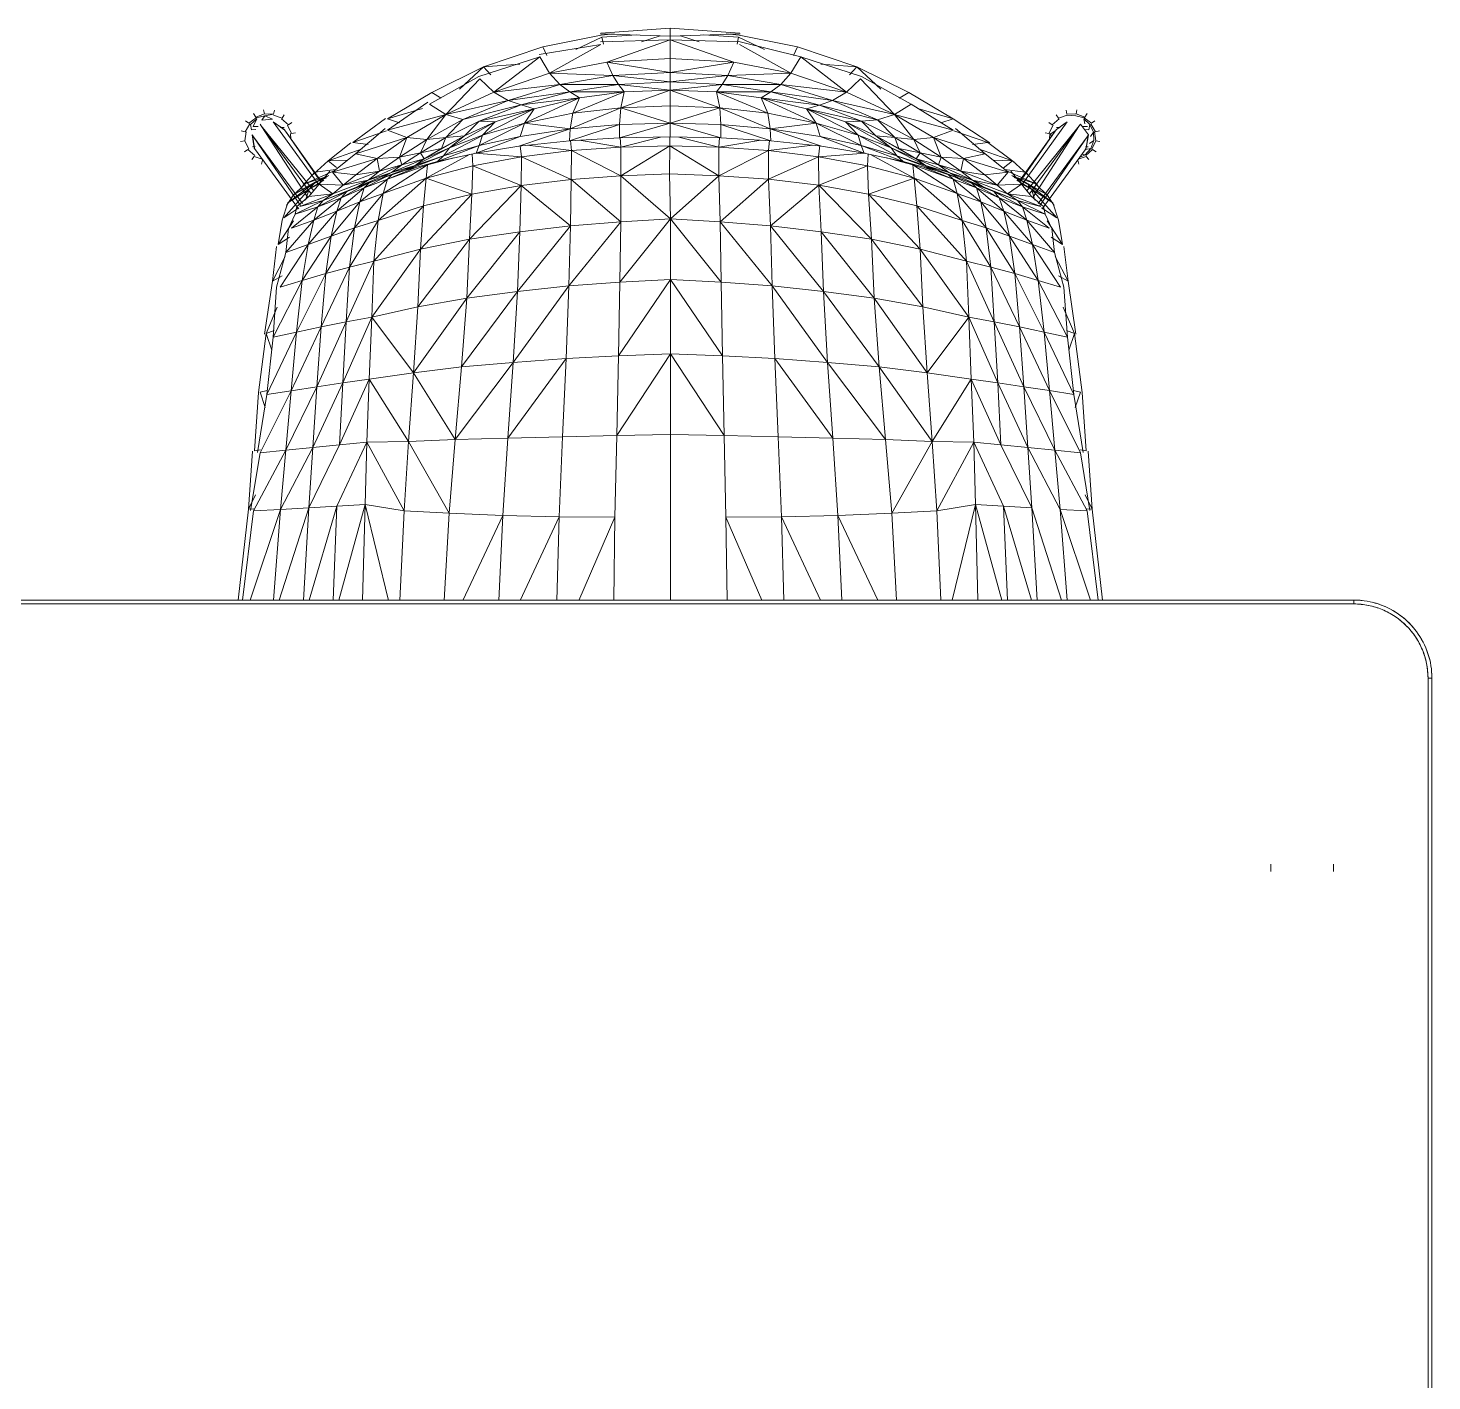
# Model space of a CAD drawing. Header units: millimetres. Extents: x 79795 to 317870, y -36033 to 97293.
# Drawn here: x 200288 to 201007, y 20317 to 21010 of the extents above; entities that cross this region are included whole.
import ezdxf

# ---------------------------------------------------------------- set-up
doc = ezdxf.new("R2010")
doc.units = ezdxf.units.MM
doc.header["$MEASUREMENT"] = 0
doc.layers.get('0').update_dxf_attribs({"linetype": 'CONTINUOUS'})
doc.layers.add('G-IMPT', color=8, linetype='CONTINUOUS', lineweight=9)

# ---------------------------------------------------------------- blocks, each defined once
blk = doc.blocks.new('OLA high stool - Kin high stool_dwg_KIN602 - GLIDES-V345-Level 4')
at = {"layer": 'G-IMPT'}
for p, q in [((-8.325, 8.349), (-8.215, 8.496)), ((-8.264, 8.564), (-8.215, 8.496)), ((-8.203, 8.48), (-8.046, 8.574)), ((-8.066, 8.655), (-8.046, 8.574)), ((-8.041, 8.554), (-7.859, 8.581)), ((-7.848, 8.663), (-7.859, 8.581)), ((-7.859, 8.581), (-7.695, 8.499)), ((-7.643, 8.587), (-7.684, 8.516)), ((-7.684, 8.516), (-7.564, 8.377)), ((-8.413, 8.404), (-8.342, 8.359)), ((-8.342, 8.359), (-8.407, 8.184)), ((-8.325, 8.349), (-8.367, 8.178)), ((-8.367, 8.178), (-8.278, 8.234)), ((-8.308, 8.338), (-8.192, 8.463)), ((-8.308, 8.338), (-8.153, 8.41)), ((-8.298, 8.02), (-8.278, 8.234)), ((-8.192, 8.463), (-8.087, 8.441)), ((-8.153, 8.41), (-8.15, 8.309)), ((-8.087, 8.441), (-8.088, 8.354)), ((-7.738, 8.426), (-7.745, 8.372)), ((-7.483, 8.439), (-7.547, 8.389)), ((-7.547, 8.389), (-7.493, 8.226)), ((-7.392, 8.24), (-7.47, 8.219)), ((-8.407, 8.184), (-8.488, 8.199)), ((-8.48, 7.981), (-8.4, 7.998)), ((-8.407, 8.184), (-8.4, 7.998)), ((-8.4, 7.998), (-8.367, 8.178)), ((-8.322, 7.828), (-8.38, 8.002)), ((-8.367, 8.178), (-8.298, 8.02)), ((-8.389, 7.783), (-8.322, 7.828)), ((-8.185, 7.701), (-8.306, 7.84)), ((-8.229, 7.634), (-8.185, 7.701)), ((-8.01, 7.636), (-8.175, 7.718)), ((-8.133, 7.86), (-8.13, 7.788)), ((-8.13, 7.788), (-8.123, 7.847)), ((-7.893, 7.648), (-8.007, 7.656)), ((-8.025, 7.558), (-8.01, 7.636)), ((-8.185, -7.701), (-8.229, -7.634)), ((-8.01, -7.636), (-8.175, -7.718)), ((-8.01, -7.636), (-8.025, -7.558)), ((-8.322, -7.828), (-8.389, -7.783)), ((-8.322, -7.828), (-8.38, -8.002)), ((-8.185, -7.701), (-8.306, -7.84)), ((-8.133, -7.86), (-8.13, -7.788)), ((-8.13, -7.788), (-8.122, -7.846)), ((-8.004, -7.676), (-8.062, -7.763)), ((-7.893, -7.648), (-8.007, -7.656)), ((-8.004, -7.676), (-7.936, -7.679)), ((-8.488, -8.199), (-8.407, -8.184)), ((-8.4, -7.998), (-8.48, -7.981)), ((-8.48, -7.983), (-8.48, -7.981)), ((-8.4, -7.998), (-8.407, -8.184)), ((-8.407, -8.184), (-8.342, -8.359)), ((-8.38, -8.002), (-8.367, -8.178)), ((-8.325, -8.349), (-8.367, -8.178)), ((-8.342, -8.359), (-8.413, -8.404)), ((-8.325, -8.349), (-8.215, -8.496)), ((-8.308, -8.338), (-8.203, -8.357)), ((-8.308, -8.338), (-8.192, -8.463)), ((-8.203, -8.48), (-8.046, -8.574)), ((-8.192, -8.463), (-8.087, -8.441)), ((-8.192, -8.463), (-8.087, -8.441)), ((-8.192, -8.463), (-8.036, -8.535)), ((-8.153, -8.41), (-8.15, -8.309)), ((-8.087, -8.441), (-8.088, -8.354)), ((-8.036, -8.535), (-7.948, -8.474)), ((-8.036, -8.535), (-7.948, -8.474)), ((-7.866, -8.541), (-7.806, -8.451)), ((-7.866, -8.541), (-7.806, -8.451)), ((-7.866, -8.541), (-7.705, -8.482)), ((-7.738, -8.426), (-7.744, -8.372)), ((-7.705, -8.482), (-7.58, -8.365)), ((-7.705, -8.482), (-7.684, -8.376)), ((-7.705, -8.482), (-7.684, -8.376)), ((-7.684, -8.516), (-7.564, -8.377)), ((-7.58, -8.365), (-7.593, -8.299)), ((-7.58, -8.365), (-7.593, -8.299)), ((-7.58, -8.365), (-7.528, -8.251)), ((-7.547, -8.389), (-7.493, -8.226)), ((-7.547, -8.389), (-7.483, -8.439)), ((-7.47, -8.219), (-7.392, -8.24)), ((-8.215, -8.496), (-8.264, -8.564)), ((-8.046, -8.574), (-8.066, -8.655)), ((-8.041, -8.554), (-7.859, -8.581)), ((-8.036, -8.535), (-7.866, -8.541)), ((-7.859, -8.581), (-7.695, -8.499)), ((-7.859, -8.581), (-7.848, -8.663)), ((-7.684, -8.516), (-7.643, -8.587))]:
    blk.add_line(p, q, dxfattribs=at)
blk = doc.blocks.new('OLA high stool - Kin high stool_dwg_KIN602 - FRAME-V346-Level 4')
at = {"layer": 'G-IMPT'}
for p, q in [((0.082, 16.677), (0.046, 16.703)), ((0.266, 16.861), (0.302, 16.835)), ((0.266, 16.861), (0.53, 16.819)), ((0.272, 16.857), (0.528, 16.816)), ((1.689, 15.884), (0.302, 16.835)), ((0.302, 16.835), (1.651, 15.849)), ((0.566, 16.793), (0.53, 16.819)), ((1.757, 15.93), (0.566, 16.793)), ((1.269, 15.517), (0, 16.437)), ((0.155, 16.219), (0, 16.437)), ((1.531, 15.739), (0.082, 16.677)), ((0.082, 16.677), (1.455, 15.673)), ((0.082, 16.677), (1.391, 15.62)), ((0.156, 16.222), (0.031, 16.396)), ((0.191, 16.192), (0.155, 16.218)), ((1.227, 15.473), (0.191, 16.192)), ((0.191, 16.192), (1.215, 15.46)), ((0, 0.425), (1.269, 1.344)), ((1.391, 1.242), (0.082, 0.184)), ((0.082, 0.184), (1.455, 1.188)), ((0.191, 0.669), (1.214, 1.401)), ((0.191, 0.669), (1.227, 1.388)), ((1.531, 1.122), (0.082, 0.184)), ((0.302, 0.026), (1.651, 1.013)), ((0.302, 0.026), (1.689, 0.978)), ((0.566, 0.068), (1.757, 0.931)), ((0.017, 0.448), (0.155, 0.643)), ((0.156, 0.64), (0.031, 0.465)), ((0.191, 0.669), (0.155, 0.643)), ((0.082, 0.184), (0.046, 0.158)), ((0.046, 0.158), (0.266, 0)), ((0.266, 0), (0.53, 0.043)), ((0.266, 0), (0.302, 0.026)), ((0.529, 0.044), (0.272, 0.004)), ((0.566, 0.068), (0.53, 0.043))]:
    blk.add_line(p, q, dxfattribs=at)
blk = doc.blocks.new('OLA high stool - Kin high stool_dwg_KIN602 - SHELL-V362-Level 4')
at = {"layer": 'G-IMPT'}
for p, q in [((-0.434, 8.506), (-1.605, 8.425)), ((-0.434, 8.506), (-0.723, 8.366)), ((-0.441, 8.398), (-0.434, 8.506)), ((-0.434, 8.506), (1.402, 8.713)), ((-0.397, 8.403), (1.402, 8.628)), ((-3.975, 8.149), (-2.784, 8.305)), ((-2.827, 8.128), (-2.792, 8.268)), ((-2.823, 7.646), (-1.571, 8.268)), ((-2.484, 8.166), (-2.792, 8.268)), ((-2.784, 8.305), (-1.609, 8.385)), ((-2.748, 8.137), (-1.576, 8.326)), ((-1.609, 8.385), (-1.628, 8.262)), ((-1.622, 7.753), (-0.397, 8.403)), ((-1.571, 8.268), (-1.622, 7.753)), ((-1.571, 8.268), (-0.404, 8.462)), ((-0.428, 7.859), (1.402, 8.471)), ((-0.397, 8.403), (-0.428, 7.859)), ((-5.733, 7.939), (-5.031, 8.022)), ((-4.908, 7.939), (-5.61, 7.749)), ((-5.031, 8.022), (-5.527, 7.763)), ((-5.031, 8.022), (-5.141, 7.829)), ((-5.047, 7.421), (-3.9, 8.007)), ((-3.961, 8.18), (-5.031, 8.022)), ((-3.9, 8.007), (-4.908, 7.939)), ((-3.975, 8.149), (-4.506, 7.925)), ((-4.038, 7.988), (-3.975, 8.149)), ((-4.004, 7.539), (-2.748, 8.137)), ((-3.9, 8.007), (-4.004, 7.539)), ((-3.638, 8.037), (-3.975, 8.149)), ((-3.9, 8.007), (-2.748, 8.137)), ((-2.748, 8.137), (-2.823, 7.646)), ((-0.428, 7.859), (1.403, 8.001)), ((-6.611, 7.712), (-6.98, 7.22)), ((-6.308, 7.795), (-6.884, 7.283)), ((-6.884, 7.283), (-6.611, 7.712)), ((-6.559, 7.738), (-6.783, 7.59)), ((-6.26, 7.828), (-6.611, 7.712)), ((-6.308, 7.795), (-6.511, 7.487)), ((-6.095, 7.695), (-6.386, 7.561)), ((-5.773, 7.909), (-6.26, 7.828)), ((-6.259, 7.187), (-5.61, 7.749)), ((-5.773, 7.909), (-6.247, 7.599)), ((-5.61, 7.749), (-6.095, 7.695)), ((-5.92, 7.678), (-5.773, 7.909)), ((-5.769, 7.303), (-4.91, 7.869)), ((-5.61, 7.749), (-5.769, 7.303)), ((-5.047, 7.421), (-4.91, 7.869)), ((-4.111, 7.04), (-2.823, 7.646)), ((-2.823, 7.646), (-4.004, 7.539)), ((-2.904, 7.127), (-1.622, 7.753)), ((-2.823, 7.646), (-2.904, 7.127)), ((-2.823, 7.646), (-1.622, 7.753)), ((-1.677, 7.21), (-0.428, 7.859)), ((-1.622, 7.753), (-1.677, 7.21)), ((-1.622, 7.753), (-0.428, 7.859)), ((-0.461, 7.289), (1.403, 7.886)), ((-0.428, 7.859), (-0.461, 7.289)), ((-6.962, 7.409), (-7.228, 7.164)), ((-6.783, 7.59), (-7.149, 6.902)), ((-6.783, 7.59), (-7.027, 7.157)), ((-6.74, 7.626), (-7.002, 7.356)), ((-6.795, 6.801), (-6.538, 7.471)), ((-6.541, 7.529), (-6.741, 7.285)), ((-6.662, 7.001), (-6.386, 7.561)), ((-6.662, 7.001), (-6.538, 7.471)), ((-6.386, 7.561), (-6.541, 7.529)), ((-6.529, 7.104), (-6.103, 7.637)), ((-6.529, 7.104), (-6.386, 7.561)), ((-6.259, 7.187), (-6.103, 7.637)), ((-5.939, 6.838), (-5.047, 7.421)), ((-5.769, 7.303), (-5.047, 7.421)), ((-5.185, 6.946), (-4.004, 7.539)), ((-5.185, 6.946), (-5.047, 7.421)), ((-5.047, 7.421), (-4.004, 7.539)), ((-4.004, 7.539), (-4.111, 7.04)), ((-0.461, 7.289), (1.403, 7.396)), ((-7.461, 6.9), (-7.191, 7.197)), ((-7.228, 7.164), (-7.287, 6.741)), ((-7.002, 7.356), (-7.257, 6.779)), ((-6.985, 7.081), (-7.247, 6.867)), ((-7.161, 6.888), (-7.027, 7.157)), ((-7.002, 7.356), (-7.149, 6.902)), ((-7.027, 7.157), (-7.149, 6.902)), ((-6.884, 7.283), (-7.072, 6.985)), ((-7.002, 7.18), (-6.884, 7.283)), ((-7.001, 7.063), (-6.884, 7.283)), ((-6.741, 7.285), (-6.985, 7.081)), ((-6.97, 6.594), (-6.985, 7.081)), ((-6.985, 7.081), (-6.795, 6.801)), ((-6.668, 7.352), (-6.884, 7.283)), ((-6.84, 6.521), (-6.529, 7.104)), ((-6.795, 6.801), (-6.741, 7.285)), ((-6.715, 6.636), (-6.259, 7.187)), ((-6.529, 7.104), (-6.715, 6.636)), ((-6.662, 7.001), (-6.529, 7.104)), ((-6.529, 7.104), (-6.259, 7.187)), ((-6.444, 6.724), (-6.259, 7.187)), ((-6.435, 6.731), (-5.769, 7.303)), ((-6.259, 7.187), (-5.769, 7.303)), ((-5.769, 7.303), (-5.939, 6.838)), ((-4.213, 6.533), (-2.904, 7.127)), ((-4.111, 7.04), (-2.904, 7.127)), ((-2.982, 6.602), (-1.677, 7.21)), ((-2.904, 7.127), (-2.982, 6.602)), ((-2.904, 7.127), (-1.677, 7.21)), ((-1.731, 6.668), (-0.461, 7.289)), ((-1.731, 6.668), (-1.677, 7.21)), ((-1.677, 7.21), (-0.461, 7.289)), ((-0.461, 7.289), (-0.493, 6.722)), ((-0.493, 6.722), (1.403, 7.281)), ((-7.461, 6.9), (-7.822, 6.442)), ((-7.461, 6.9), (-7.701, 6.215)), ((-7.229, 6.813), (-7.602, 6.35)), ((-7.504, 5.91), (-7.229, 6.813)), ((-7.47, 6.514), (-7.461, 6.9)), ((-7.323, 6.731), (-7.461, 6.9)), ((-7.176, 6.343), (-7.229, 6.813)), ((-7.229, 6.813), (-6.97, 6.594)), ((-7.075, 7.042), (-7.119, 6.934)), ((-7.071, 6.094), (-6.795, 6.801)), ((-6.97, 6.594), (-6.795, 6.801)), ((-6.931, 6.309), (-6.662, 7.001)), ((-6.84, 6.521), (-6.662, 7.001)), ((-6.795, 6.801), (-6.662, 7.001)), ((-6.632, 6.261), (-5.939, 6.838)), ((-6.444, 6.724), (-5.939, 6.838)), ((-6.107, 6.368), (-5.185, 6.946)), ((-5.939, 6.838), (-6.107, 6.368)), ((-5.939, 6.838), (-5.185, 6.946)), ((-5.315, 6.465), (-4.111, 7.04)), ((-5.315, 6.465), (-5.185, 6.946)), ((-5.185, 6.946), (-4.111, 7.04)), ((-4.111, 7.04), (-4.213, 6.533)), ((-0.493, 6.722), (1.404, 6.8)), ((-6.97, 6.594), (-7.249, 5.861)), ((-7.176, 6.343), (-6.97, 6.594)), ((-7.104, 5.833), (-6.84, 6.521)), ((-7.071, 6.094), (-6.97, 6.594)), ((-7.004, 6.109), (-6.715, 6.636)), ((-6.953, 6.25), (-6.84, 6.521)), ((-6.931, 6.309), (-6.84, 6.521)), ((-6.913, 6.172), (-6.444, 6.724)), ((-6.913, 6.172), (-6.715, 6.636)), ((-6.715, 6.636), (-6.84, 6.521)), ((-6.715, 6.636), (-6.444, 6.724)), ((-6.632, 6.261), (-6.444, 6.724)), ((-5.432, 5.974), (-4.213, 6.533)), ((-4.213, 6.533), (-5.315, 6.465)), ((-4.306, 6.017), (-2.982, 6.602)), ((-4.213, 6.533), (-4.306, 6.017)), ((-4.213, 6.533), (-2.982, 6.602)), ((-3.057, 6.07), (-1.731, 6.668)), ((-2.982, 6.602), (-3.057, 6.07)), ((-1.731, 6.668), (-2.982, 6.602)), ((-0.493, 6.722), (-1.786, 6.121)), ((-1.786, 6.121), (-1.731, 6.668)), ((-0.493, 6.722), (-0.525, 6.154)), ((-0.525, 6.154), (1.404, 6.684)), ((-8.309, 5.741), (-7.829, 6.402)), ((-7.602, 6.35), (-8.113, 5.749)), ((-7.829, 6.402), (-8.065, 5.719)), ((-7.926, 5.31), (-7.602, 6.35)), ((-7.829, 6.402), (-7.791, 6.093)), ((-7.602, 6.35), (-7.504, 5.91)), ((-7.504, 5.91), (-7.176, 6.343)), ((-7.249, 5.861), (-7.176, 6.343)), ((-6.931, 6.309), (-7.222, 5.62)), ((-7.104, 5.833), (-6.931, 6.309)), ((-7.091, 5.7), (-6.632, 6.261)), ((-6.931, 6.309), (-7.071, 6.094)), ((-6.913, 6.172), (-6.632, 6.261)), ((-6.802, 5.788), (-6.107, 6.368)), ((-6.802, 5.788), (-6.632, 6.261)), ((-6.632, 6.261), (-6.107, 6.368)), ((-6.258, 5.888), (-5.315, 6.465)), ((-6.107, 6.368), (-6.258, 5.888)), ((-6.107, 6.368), (-5.315, 6.465)), ((-5.432, 5.974), (-5.315, 6.465)), ((-7.071, 6.094), (-7.377, 5.411)), ((-7.071, 6.094), (-7.249, 5.861)), ((-7.222, 5.62), (-7.071, 6.094)), ((-7.141, 5.722), (-6.913, 6.172)), ((-7.091, 5.7), (-6.913, 6.172)), ((-6.913, 6.172), (-7.019, 6.067)), ((-6.552, 4.975), (-5.432, 5.974)), ((-6.258, 5.888), (-5.432, 5.974)), ((-5.678, 5.037), (-4.306, 6.017)), ((-5.678, 5.037), (-5.432, 5.974)), ((-5.432, 5.974), (-4.306, 6.017)), ((-4.306, 6.017), (-4.515, 5.088)), ((-4.306, 6.017), (-3.057, 6.07)), ((-4.306, 6.017), (-3.185, 5.176)), ((-3.057, 6.07), (-3.185, 5.176)), ((-3.057, 6.07), (-1.786, 6.121)), ((-3.057, 6.07), (-1.797, 5.276)), ((-1.797, 5.276), (-1.786, 6.121)), ((-1.786, 6.121), (-0.525, 6.154)), ((-1.786, 6.121), (-0.399, 5.369)), ((1.404, 6.204), (-0.525, 6.154)), ((-0.525, 6.154), (1.405, 5.68)), ((-0.525, 6.154), (-0.399, 5.369)), ((-8.835, 4.811), (-8.303, 5.701)), ((-8.644, 4.891), (-8.078, 5.701)), ((-8.303, 5.701), (-8.514, 4.995)), ((-8.392, 4.523), (-8.078, 5.701)), ((-8.228, 5.458), (-8.303, 5.701)), ((-7.926, 5.31), (-8.078, 5.701)), ((-7.504, 5.91), (-7.926, 5.31)), ((-7.533, 5.461), (-7.504, 5.91)), ((-7.533, 5.461), (-7.249, 5.861)), ((-7.249, 5.861), (-7.504, 5.91)), ((-7.378, 4.894), (-6.802, 5.788)), ((-7.378, 4.894), (-7.091, 5.7)), ((-7.249, 5.861), (-7.377, 5.411)), ((-7.365, 5.145), (-7.104, 5.833)), ((-7.327, 5.128), (-7.091, 5.7)), ((-7.265, 5.354), (-7.104, 5.833)), ((-7.222, 5.62), (-7.104, 5.833)), ((-7.178, 5.613), (-7.091, 5.7)), ((-7.107, 4.921), (-6.258, 5.888)), ((-7.107, 4.921), (-6.802, 5.788)), ((-6.802, 5.788), (-7.091, 5.7)), ((-6.802, 5.788), (-6.258, 5.888)), ((-6.258, 5.888), (-6.552, 4.975)), ((-7.533, 5.461), (-7.926, 5.31)), ((-7.891, 4.911), (-7.533, 5.461)), ((-7.623, 5.036), (-7.533, 5.461)), ((-7.377, 5.411), (-7.623, 5.036)), ((-7.377, 5.411), (-7.533, 5.461)), ((-7.222, 5.62), (-7.498, 4.96)), ((-7.498, 4.96), (-7.377, 5.411)), ((-7.377, 5.411), (-7.222, 5.62)), ((-7.222, 5.62), (-7.365, 5.145)), ((1.405, 5.454), (-0.399, 5.369)), ((-7.926, 5.31), (-8.392, 4.523)), ((-7.891, 4.911), (-7.926, 5.31)), ((-7.723, 4.452), (-7.365, 5.145)), ((-7.56, 4.571), (-7.265, 5.354)), ((-7.56, 4.571), (-7.365, 5.145)), ((-7.365, 5.145), (-7.498, 4.96)), ((-7.445, 4.695), (-7.265, 5.354)), ((-7.265, 5.354), (-7.365, 5.145)), ((-4.692, 4.102), (-3.185, 5.176)), ((-4.515, 5.088), (-3.185, 5.176)), ((-3.307, 4.208), (-3.185, 5.176)), ((-3.185, 5.176), (-1.797, 5.276)), ((-3.185, 5.176), (-1.841, 4.334)), ((-1.797, 5.276), (-1.841, 4.334)), ((-0.399, 5.369), (-1.797, 5.276)), ((-1.797, 5.276), (-0.352, 4.46)), ((-0.399, 5.369), (-0.352, 4.46)), ((-9.161, 3.857), (-8.6, 4.857)), ((-8.6, 4.857), (-8.392, 4.523)), ((-7.891, 4.911), (-8.392, 4.523)), ((-7.891, 4.911), (-8.289, 4.181)), ((-7.965, 4.146), (-7.498, 4.96)), ((-7.928, 4.528), (-7.623, 5.036)), ((-7.928, 4.528), (-7.891, 4.911)), ((-7.623, 5.036), (-7.891, 4.911)), ((-7.723, 4.452), (-7.498, 4.96)), ((-7.708, 4.611), (-7.623, 5.036)), ((-7.708, 4.611), (-7.498, 4.96)), ((-7.498, 4.96), (-7.623, 5.036)), ((-7.586, 4.046), (-7.107, 4.921)), ((-7.518, 4.363), (-7.378, 4.894)), ((-7.472, 4.571), (-7.378, 4.894)), ((-7.378, 4.894), (-7.107, 4.921)), ((-7.107, 4.921), (-7.355, 3.982)), ((-6.552, 4.975), (-7.107, 4.921)), ((-7.107, 4.921), (-6.787, 4.004)), ((-6.787, 4.004), (-5.678, 5.037)), ((-6.787, 4.004), (-6.552, 4.975)), ((-6.552, 4.975), (-5.678, 5.037)), ((-5.877, 4.047), (-4.515, 5.088)), ((-5.678, 5.037), (-5.877, 4.047)), ((-5.678, 5.037), (-4.515, 5.088)), ((-4.515, 5.088), (-4.692, 4.102)), ((-9.351, 3.765), (-8.835, 4.811)), ((-8.72, 4.618), (-8.835, 4.811)), ((-7.971, 3.789), (-7.56, 4.571)), ((-7.965, 4.146), (-7.708, 4.611)), ((-7.708, 4.611), (-7.928, 4.528)), ((-7.767, 3.851), (-7.445, 4.695)), ((-7.767, 3.851), (-7.56, 4.571)), ((-7.723, 4.452), (-7.56, 4.571)), ((-7.616, 3.911), (-7.445, 4.695)), ((-7.56, 4.571), (-7.445, 4.695)), ((-0.352, 4.46), (1.406, 4.56)), ((-8.906, 4.247), (-9.351, 3.765)), ((-9.111, 3.837), (-8.392, 4.523)), ((-8.392, 4.523), (-8.843, 3.556)), ((-8.392, 4.523), (-8.675, 3.27)), ((-8.392, 4.523), (-8.289, 4.181)), ((-7.928, 4.528), (-8.289, 4.181)), ((-7.928, 4.528), (-8.261, 3.856)), ((-8.242, 3.532), (-7.723, 4.452)), ((-7.973, 3.786), (-7.723, 4.452)), ((-7.965, 4.146), (-7.928, 4.528)), ((-7.723, 4.452), (-7.965, 4.146)), ((-3.394, 3.168), (-1.841, 4.334)), ((-3.307, 4.208), (-1.841, 4.334)), ((-1.867, 3.272), (-1.841, 4.334)), ((-1.841, 4.334), (-0.352, 4.46)), ((-0.352, 4.46), (-0.307, 3.377)), ((-8.675, 3.27), (-8.289, 4.181)), ((-8.289, 4.181), (-8.585, 3.006)), ((-7.965, 4.146), (-8.261, 3.856)), ((-8.242, 3.532), (-7.965, 4.146)), ((-7.597, 3.995), (-7.355, 3.982)), ((-7.355, 3.982), (-7.541, 3.001)), ((-7.355, 3.982), (-6.787, 4.004)), ((-7.355, 3.982), (-6.963, 3.009)), ((-6.963, 3.009), (-5.877, 4.047)), ((-6.787, 4.004), (-6.963, 3.009)), ((-6.787, 4.004), (-5.877, 4.047)), ((-6.024, 3.035), (-4.692, 4.102)), ((-6.024, 3.035), (-5.877, 4.047)), ((-5.877, 4.047), (-4.692, 4.102)), ((-4.821, 3.081), (-3.307, 4.208)), ((-4.692, 4.102), (-4.821, 3.081)), ((-4.692, 4.102), (-3.307, 4.208)), ((-3.307, 4.208), (-3.394, 3.168)), ((-0.307, 3.377), (1.406, 4.184)), ((-9.761, 2.567), (-9.351, 3.765)), ((-9.554, 2.632), (-9.161, 3.857)), ((-9.351, 3.765), (-9.406, 3.035)), ((-9.192, 3.616), (-9.351, 3.765)), ((-9.111, 3.837), (-8.843, 3.556)), ((-8.261, 3.856), (-8.585, 3.006)), ((-8.261, 3.856), (-8.509, 2.746)), ((-8.509, 2.746), (-7.973, 3.786)), ((-8.261, 3.856), (-8.242, 3.532)), ((-8.242, 3.532), (-7.973, 3.786)), ((-8.217, 2.942), (-7.767, 3.851)), ((-8.217, 2.942), (-7.973, 3.786)), ((-7.973, 3.786), (-7.767, 3.851)), ((-7.948, 3.026), (-7.616, 3.911)), ((-7.767, 3.851), (-7.948, 3.026)), ((-7.767, 3.851), (-7.616, 3.911)), ((-7.754, 3.053), (-7.616, 3.911)), ((-7.61, 3.939), (-7.541, 3.001)), ((-9.554, 2.632), (-8.843, 3.556)), ((-8.843, 3.556), (-9.228, 2.432)), ((-8.843, 3.556), (-8.996, 2.227)), ((-8.843, 3.556), (-8.675, 3.27)), ((-8.242, 3.532), (-8.509, 2.746)), ((-0.307, 3.377), (1.407, 3.456)), ((-8.675, 3.27), (-8.996, 2.227)), ((-8.675, 3.27), (-8.851, 2.028)), ((-8.585, 3.006), (-8.675, 3.27)), ((-4.935, 2.045), (-3.394, 3.168)), ((-4.821, 3.081), (-3.394, 3.168)), ((-3.471, 2.102), (-1.867, 3.272)), ((-3.394, 3.168), (-3.471, 2.102)), ((-3.394, 3.168), (-1.867, 3.272)), ((-1.867, 3.272), (-1.895, 2.171)), ((-0.307, 3.377), (-1.867, 3.272)), ((-0.307, 3.377), (-0.279, 2.24)), ((-8.585, 3.006), (-8.851, 2.028)), ((-8.585, 3.006), (-8.727, 1.831)), ((-8.727, 1.831), (-8.217, 2.942)), ((-8.585, 3.006), (-8.509, 2.746)), ((-8.509, 2.746), (-8.217, 2.942)), ((-8.217, 2.942), (-8.417, 1.968)), ((-7.948, 3.026), (-8.217, 2.942)), ((-8.106, 2.018), (-8.217, 2.942)), ((-8.106, 2.018), (-7.754, 3.053)), ((-8.106, 2.018), (-7.948, 3.026)), ((-7.863, 2.033), (-7.754, 3.053)), ((-7.772, 2.888), (-7.664, 1.994)), ((-7.541, 3.001), (-7.764, 3.025)), ((-7.541, 3.001), (-7.664, 1.994)), ((-6.963, 3.009), (-7.541, 3.001)), ((-7.541, 3.001), (-7.084, 1.999)), ((-6.963, 3.009), (-7.084, 1.999)), ((-6.963, 3.009), (-6.024, 3.035)), ((-6.148, 2.013), (-6.963, 3.009)), ((-6.148, 2.013), (-4.821, 3.081)), ((-6.148, 2.013), (-6.024, 3.035)), ((-6.024, 3.035), (-4.821, 3.081)), ((-4.821, 3.081), (-4.935, 2.045)), ((-0.279, 2.24), (1.407, 3.026)), ((-9.994, 1.391), (-9.761, 2.567)), ((-9.604, 2.642), (-9.807, 1.398)), ((-9.584, 2.486), (-9.761, 2.567)), ((-9.228, 2.432), (-9.554, 2.632)), ((-8.727, 1.831), (-8.509, 2.746)), ((-9.807, 1.398), (-9.228, 2.432)), ((-9.447, 1.28), (-9.228, 2.432)), ((-9.228, 2.432), (-8.996, 2.227)), ((-9.228, 2.432), (-9.179, 1.159)), ((-0.279, 2.24), (1.408, 2.29)), ((-8.996, 2.227), (-9.179, 1.159)), ((-8.996, 2.227), (-9.001, 1.044)), ((-8.851, 2.028), (-9.001, 1.044)), ((-8.996, 2.227), (-8.851, 2.028)), ((-8.851, 2.028), (-8.727, 1.831)), ((-8.851, 2.028), (-8.847, 0.931)), ((-8.529, 1), (-8.106, 2.018)), ((-8.417, 1.968), (-8.106, 2.018)), ((-8.193, 1.022), (-7.863, 2.033)), ((-8.193, 1.022), (-8.106, 2.018)), ((-7.863, 2.033), (-8.106, 2.018)), ((-7.922, 1.026), (-7.863, 2.033)), ((-7.87, 2.012), (-7.664, 1.994)), ((-7.664, 1.994), (-7.733, 0.999)), ((-7.664, 1.994), (-7.084, 1.999)), ((-7.664, 1.994), (-7.159, 1)), ((-7.159, 1), (-7.084, 1.999)), ((-7.084, 1.999), (-6.148, 2.013)), ((-6.231, 0.998), (-7.084, 1.999)), ((-6.231, 0.998), (-4.935, 2.045)), ((-6.148, 2.013), (-6.231, 0.998)), ((-6.148, 2.013), (-4.935, 2.045)), ((-4.935, 2.045), (-5.013, 1.015)), ((-4.935, 2.045), (-3.471, 2.102)), ((-3.471, 2.102), (-3.526, 1.044)), ((-3.471, 2.102), (-1.895, 2.171)), ((-1.895, 2.171), (-1.919, 1.08)), ((-1.895, 2.171), (-0.279, 2.24)), ((-0.279, 2.24), (-0.27, 1.115)), ((-9.704, 1.902), (-9.955, 1.379)), ((-8.847, 0.931), (-8.417, 1.968)), ((-8.847, 0.931), (-8.727, 1.831)), ((-8.727, 1.831), (-8.417, 1.968)), ((-8.417, 1.968), (-8.529, 1)), ((-7.874, 1.838), (-7.733, 0.999)), ((-0.27, 1.115), (1.408, 1.843)), ((-10.136, 0.001), (-10.033, 1.403)), ((-10.021, 1.13), (-9.994, 1.391)), ((-9.97, 0), (-10.02, 1.412)), ((-9.955, 1.379), (-10, 0.674)), ((-9.811, 1.346), (-9.955, 1.379)), ((-9.899, 0), (-9.859, 1.407)), ((-9.899, 0), (-9.447, 1.28)), ((-9.523, 0), (-9.447, 1.28)), ((-9.179, 1.159), (-9.447, 1.28)), ((-9.447, 1.28), (-9.239, 0)), ((-9.179, 1.159), (-9.239, 0)), ((-9.179, 1.159), (-9.001, 1.044)), ((-9.179, 1.159), (-9.05, 0)), ((-0.27, 1.115), (1.409, 1.14)), ((-9.001, 1.044), (-9.05, 0)), ((-9.001, 1.044), (-8.847, 0.931)), ((-9.001, 1.044), (-8.884, 0)), ((-8.884, 0), (-8.529, 1)), ((-8.884, 0), (-8.847, 0.931)), ((-8.529, 1), (-8.847, 0.931)), ((-8.529, 1), (-8.565, 0)), ((-8.529, 1), (-8.193, 1.022)), ((-8.529, 1), (-8.221, 0.003)), ((-8.221, 0.003), (-7.922, 1.026)), ((-8.221, 0.003), (-8.193, 1.022)), ((-7.922, 1.026), (-8.193, 1.022)), ((-7.94, 0.005), (-7.922, 1.026)), ((-7.733, 0.999), (-7.937, 0.194)), ((-7.733, 0.999), (-7.926, 1.01)), ((-7.159, 1), (-7.758, 0.012)), ((-7.733, 0.999), (-7.758, 0.012)), ((-7.159, 1), (-7.733, 0.999)), ((-7.194, 0.013), (-7.159, 1)), ((-7.159, 1), (-6.231, 0.998)), ((-6.286, -0.006), (-7.159, 1)), ((-6.286, -0.006), (-5.013, 1.015)), ((-6.231, 0.998), (-6.286, -0.006)), ((-6.231, 0.998), (-5.013, 1.015)), ((-5.068, -0.006), (-3.526, 1.044)), ((-5.013, 1.015), (-5.068, -0.006)), ((-3.526, 1.044), (-5.013, 1.015)), ((-3.567, -0.006), (-1.919, 1.08)), ((-3.526, 1.044), (-3.567, -0.006)), ((-3.526, 1.044), (-1.919, 1.08)), ((-1.919, 1.08), (-1.941, -0.004)), ((-1.919, 1.08), (-0.27, 1.115)), ((-9.861, 0.582), (-9.979, 0.204)), ((-10.136, 0.001), (-9.97, 0)), ((-10.033, -1.403), (-10.136, 0.001)), ((-9.899, 0), (-9.97, 0)), ((-9.899, 0), (-9.523, 0)), ((-9.523, 0), (-9.239, 0)), ((-9.447, -1.28), (-9.523, 0)), ((-9.239, 0), (-9.447, -1.28)), ((-9.239, 0), (-9.05, 0)), ((-9.239, 0), (-9.179, -1.159)), ((-9.05, 0), (-9.179, -1.159)), ((-9.05, 0), (-8.884, 0)), ((-9.05, 0), (-9.001, -1.044)), ((-8.884, 0), (-9.001, -1.044)), ((-8.884, 0), (-8.565, 0)), ((-8.847, -0.931), (-8.884, 0)), ((-8.529, -0.999), (-8.884, 0)), ((-8.565, 0), (-8.221, 0.003)), ((-8.565, 0), (-8.529, -0.999)), ((-8.221, 0.003), (-8.529, -0.999)), ((-8.221, 0.003), (-7.94, 0.005)), ((-8.193, -1.018), (-8.221, 0.003)), ((-7.922, -1.019), (-8.221, 0.003)), ((-7.94, 0.009), (-7.758, 0.012)), ((-7.922, -1.019), (-7.94, 0.005)), ((-7.758, 0.012), (-7.194, 0.013)), ((-7.758, 0.012), (-7.159, -0.978)), ((-7.758, 0.012), (-7.734, -0.979)), ((-7.194, 0.013), (-6.286, -0.006)), ((-7.159, -0.978), (-7.194, 0.013)), ((-10.02, -1.412), (-9.97, 0)), ((-9.979, -0.205), (-9.861, -0.582)), ((-9.447, -1.28), (-9.899, 0)), ((-9.859, -1.407), (-9.899, 0)), ((-7.937, -0.176), (-7.734, -0.979)), ((-7.159, -0.978), (-6.286, -0.006)), ((-6.286, -0.006), (-5.068, -0.006)), ((-5.013, -1.025), (-6.286, -0.006)), ((-6.286, -0.006), (-6.23, -1.008)), ((-5.068, -0.006), (-3.567, -0.006)), ((-3.526, -1.053), (-5.068, -0.006)), ((-5.068, -0.006), (-5.013, -1.025)), ((-3.567, -0.006), (-1.941, -0.004)), ((-3.526, -1.053), (-3.567, -0.006)), ((-1.918, -1.087), (-3.567, -0.006)), ((-1.941, -0.004), (-0.275, -0.003)), ((-1.941, -0.004), (-1.918, -1.087)), ((-0.275, -0.003), (1.41, -0.003)), ((-10, -0.675), (-9.955, -1.379)), ((-9.994, -1.391), (-10.021, -1.13)), ((-9.001, -1.044), (-9.179, -1.159)), ((-8.847, -0.931), (-9.001, -1.044)), ((-9.001, -1.044), (-8.851, -2.028)), ((-9.001, -1.044), (-8.996, -2.227)), ((-8.847, -0.931), (-8.851, -2.028)), ((-8.727, -1.831), (-8.847, -0.931)), ((-8.418, -1.967), (-8.847, -0.931)), ((-8.529, -0.999), (-8.847, -0.931)), ((-8.529, -0.999), (-8.193, -1.018)), ((-8.107, -2.015), (-8.529, -0.999)), ((-8.529, -0.999), (-8.418, -1.967)), ((-8.107, -2.015), (-8.193, -1.018)), ((-7.864, -2.026), (-8.193, -1.018)), ((-7.922, -1.019), (-8.193, -1.018)), ((-7.734, -0.979), (-7.929, -0.993)), ((-7.864, -2.026), (-7.922, -1.019)), ((-7.734, -0.979), (-7.875, -1.824)), ((-7.159, -0.978), (-7.734, -0.979)), ((-7.734, -0.979), (-7.666, -1.978)), ((-7.159, -0.978), (-7.666, -1.978)), ((-7.086, -1.982), (-7.159, -0.978)), ((-6.23, -1.008), (-7.159, -0.978)), ((-7.086, -1.982), (-6.23, -1.008)), ((-6.23, -1.008), (-5.013, -1.025)), ((-4.935, -2.053), (-6.23, -1.008)), ((-6.23, -1.008), (-6.148, -2.021)), ((-5.013, -1.025), (-3.526, -1.053)), ((-5.013, -1.025), (-4.935, -2.053)), ((-3.471, -2.11), (-3.526, -1.053)), ((-3.526, -1.053), (-1.918, -1.087)), ((-1.918, -1.087), (-0.27, -1.12)), ((-1.918, -1.087), (-1.894, -2.177)), ((-0.27, -1.12), (-0.279, -2.244)), ((1.402, -1.844), (-0.27, -1.12)), ((1.411, -1.145), (-0.27, -1.12)), ((-9.761, -2.567), (-9.994, -1.391)), ((-9.811, -1.346), (-9.955, -1.379)), ((-9.955, -1.379), (-9.704, -1.902)), ((-9.554, -2.632), (-9.859, -1.407)), ((-9.228, -2.432), (-9.807, -1.398)), ((-9.179, -1.159), (-9.447, -1.28)), ((-9.228, -2.432), (-9.447, -1.28)), ((-9.179, -1.159), (-9.228, -2.432)), ((-9.179, -1.159), (-8.996, -2.227)), ((-8.851, -2.028), (-8.727, -1.831)), ((-8.509, -2.746), (-8.727, -1.831)), ((-8.727, -1.831), (-8.584, -3.006)), ((-8.727, -1.831), (-8.418, -1.967)), ((-8.217, -2.942), (-8.727, -1.831)), ((-8.418, -1.967), (-8.107, -2.015)), ((-8.418, -1.967), (-8.217, -2.942)), ((-7.873, -1.999), (-7.666, -1.978)), ((-7.666, -1.978), (-7.773, -2.877)), ((-7.666, -1.978), (-7.086, -1.982)), ((-7.666, -1.978), (-7.542, -2.989)), ((-8.996, -2.227), (-9.228, -2.432)), ((-8.996, -2.227), (-8.851, -2.028)), ((-8.996, -2.227), (-8.675, -3.27)), ((-8.996, -2.227), (-8.843, -3.556)), ((-8.851, -2.028), (-8.584, -3.006)), ((-8.851, -2.028), (-8.675, -3.27)), ((-8.217, -2.942), (-8.107, -2.015)), ((-7.948, -3.023), (-8.107, -2.015)), ((-7.755, -3.048), (-8.107, -2.015)), ((-7.864, -2.026), (-8.107, -2.015)), ((-7.755, -3.048), (-7.864, -2.026)), ((-7.086, -1.982), (-7.542, -2.989)), ((-7.086, -1.982), (-6.965, -2.996)), ((-6.148, -2.021), (-7.086, -1.982)), ((-6.965, -2.996), (-6.148, -2.021)), ((-6.148, -2.021), (-4.935, -2.053)), ((-6.024, -3.041), (-6.148, -2.021)), ((-4.821, -3.087), (-6.148, -2.021)), ((-4.935, -2.053), (-3.471, -2.11)), ((-3.394, -3.173), (-4.935, -2.053)), ((-4.935, -2.053), (-4.821, -3.087)), ((-1.867, -3.277), (-3.471, -2.11)), ((-3.471, -2.11), (-3.394, -3.173)), ((-1.894, -2.177), (-3.471, -2.11)), ((-1.894, -2.177), (-0.279, -2.244)), ((-1.894, -2.177), (-1.867, -3.277)), ((-0.279, -2.244), (-0.307, -3.381)), ((-0.279, -2.244), (1.402, -2.293)), ((1.403, -3.026), (-0.279, -2.244)), ((-9.584, -2.486), (-9.761, -2.567)), ((-9.554, -2.632), (-9.228, -2.432)), ((-9.228, -2.432), (-8.843, -3.556)), ((-9.351, -3.765), (-9.761, -2.567)), ((-8.843, -3.556), (-9.554, -2.632)), ((-9.161, -3.857), (-9.554, -2.632)), ((-8.509, -2.746), (-8.584, -3.006)), ((-7.973, -3.786), (-8.509, -2.746)), ((-8.509, -2.746), (-8.242, -3.532)), ((-8.217, -2.942), (-8.509, -2.746)), ((-8.509, -2.746), (-8.261, -3.855)), ((-9.406, -3.035), (-9.351, -3.765)), ((-8.675, -3.27), (-8.584, -3.006)), ((-8.584, -3.006), (-8.261, -3.855)), ((-8.584, -3.006), (-8.288, -4.181)), ((-8.217, -2.942), (-7.948, -3.023)), ((-7.973, -3.786), (-8.217, -2.942)), ((-7.767, -3.85), (-8.217, -2.942)), ((-7.616, -3.908), (-7.948, -3.023)), ((-7.948, -3.023), (-7.767, -3.85)), ((-7.542, -2.989), (-7.766, -3.016)), ((-7.616, -3.908), (-7.755, -3.048)), ((-7.542, -2.989), (-7.611, -3.933)), ((-7.542, -2.989), (-7.356, -3.974)), ((-6.965, -2.996), (-7.542, -2.989)), ((-6.965, -2.996), (-7.356, -3.974)), ((-5.876, -4.055), (-6.965, -2.996)), ((-6.965, -2.996), (-6.789, -3.996)), ((-6.024, -3.041), (-6.965, -2.996)), ((-5.876, -4.055), (-6.024, -3.041)), ((-6.024, -3.041), (-4.821, -3.087)), ((-4.691, -4.11), (-6.024, -3.041)), ((-3.306, -4.215), (-4.821, -3.087)), ((-4.821, -3.087), (-4.691, -4.11)), ((-3.394, -3.173), (-4.821, -3.087)), ((-8.843, -3.556), (-8.675, -3.27)), ((-8.675, -3.27), (-8.288, -4.181)), ((-8.675, -3.27), (-8.392, -4.523)), ((-1.84, -4.34), (-3.394, -3.173)), ((-3.394, -3.173), (-3.306, -4.215)), ((-1.867, -3.277), (-3.394, -3.173)), ((-1.84, -4.34), (-1.867, -3.277)), ((-1.867, -3.277), (-0.307, -3.381)), ((-0.307, -3.381), (-0.351, -4.465)), ((-0.307, -3.381), (1.403, -3.459)), ((1.403, -4.185), (-0.307, -3.381)), ((-9.192, -3.616), (-9.351, -3.765)), ((-9.111, -3.837), (-8.843, -3.556)), ((-8.843, -3.556), (-8.392, -4.523)), ((-8.261, -3.855), (-8.242, -3.532)), ((-8.242, -3.532), (-7.973, -3.786)), ((-7.965, -4.146), (-8.242, -3.532)), ((-7.723, -4.452), (-8.242, -3.532)), ((-9.351, -3.765), (-8.835, -4.811)), ((-9.351, -3.765), (-8.906, -4.247)), ((-9.161, -3.857), (-8.6, -4.857)), ((-8.392, -4.523), (-9.111, -3.837)), ((-8.261, -3.855), (-8.288, -4.181)), ((-8.261, -3.855), (-7.965, -4.146)), ((-8.261, -3.855), (-7.928, -4.528)), ((-7.723, -4.452), (-7.973, -3.786)), ((-7.973, -3.786), (-7.767, -3.85)), ((-7.56, -4.571), (-7.973, -3.786)), ((-7.767, -3.85), (-7.616, -3.908)), ((-7.56, -4.571), (-7.767, -3.85)), ((-7.446, -4.693), (-7.767, -3.85)), ((-7.446, -4.693), (-7.616, -3.908)), ((-8.288, -4.181), (-8.392, -4.523)), ((-8.288, -4.181), (-7.928, -4.528)), ((-8.288, -4.181), (-7.891, -4.911)), ((-7.928, -4.528), (-7.965, -4.146)), ((-7.965, -4.146), (-7.723, -4.452)), ((-7.708, -4.611), (-7.965, -4.146)), ((-7.498, -4.96), (-7.965, -4.146)), ((-7.599, -3.989), (-7.356, -3.974)), ((-7.107, -4.917), (-7.588, -4.04)), ((-7.356, -3.974), (-6.789, -3.996)), ((-7.356, -3.974), (-7.107, -4.917)), ((-6.789, -3.996), (-7.107, -4.917)), ((-6.789, -3.996), (-5.876, -4.055)), ((-6.553, -4.971), (-6.789, -3.996)), ((-5.677, -5.041), (-6.789, -3.996)), ((-5.876, -4.055), (-4.691, -4.11)), ((-4.514, -5.093), (-5.876, -4.055)), ((-5.876, -4.055), (-5.677, -5.041)), ((-4.691, -4.11), (-3.306, -4.215)), ((-3.184, -5.181), (-4.691, -4.11)), ((-4.691, -4.11), (-4.514, -5.093)), ((-3.306, -4.215), (-1.84, -4.34)), ((-3.184, -5.181), (-3.306, -4.215)), ((-1.796, -5.28), (-3.306, -4.215)), ((-8.392, -4.523), (-8.6, -4.857)), ((-8.392, -4.523), (-7.891, -4.911)), ((-8.392, -4.523), (-7.926, -5.311)), ((-8.078, -5.701), (-8.392, -4.523)), ((-7.891, -4.911), (-7.928, -4.528)), ((-7.623, -5.036), (-7.928, -4.528)), ((-7.928, -4.528), (-7.708, -4.611)), ((-7.723, -4.452), (-7.56, -4.571)), ((-7.498, -4.96), (-7.723, -4.452)), ((-7.365, -5.145), (-7.723, -4.452)), ((-7.379, -4.891), (-7.518, -4.358)), ((-1.84, -4.34), (-0.351, -4.465)), ((-1.84, -4.34), (-1.796, -5.28)), ((-0.351, -4.465), (-1.796, -5.28)), ((-0.351, -4.465), (-0.398, -5.372)), ((1.403, -4.564), (-0.351, -4.465)), ((-8.835, -4.811), (-8.72, -4.618)), ((-8.835, -4.811), (-8.303, -5.701)), ((-7.623, -5.036), (-7.708, -4.611)), ((-7.498, -4.96), (-7.708, -4.611)), ((-7.365, -5.145), (-7.56, -4.571)), ((-7.265, -5.354), (-7.56, -4.571)), ((-7.446, -4.693), (-7.56, -4.571)), ((-7.379, -4.891), (-7.473, -4.568)), ((-7.265, -5.354), (-7.446, -4.693)), ((-8.6, -4.857), (-8.078, -5.701)), ((-8.501, -5.04), (-8.303, -5.701)), ((-7.926, -5.311), (-7.891, -4.911)), ((-7.533, -5.461), (-7.891, -4.911)), ((-7.891, -4.911), (-7.623, -5.036)), ((-7.623, -5.036), (-7.498, -4.96)), ((-7.533, -5.461), (-7.623, -5.036)), ((-7.621, -5.04), (-7.377, -5.411)), ((-7.377, -5.411), (-7.498, -4.96)), ((-7.498, -4.96), (-7.365, -5.145)), ((-7.498, -4.96), (-7.222, -5.62)), ((-7.092, -5.701), (-7.379, -4.891)), ((-6.802, -5.788), (-7.379, -4.891)), ((-7.107, -4.917), (-7.379, -4.891)), ((-6.802, -5.788), (-7.107, -4.917)), ((-6.258, -5.888), (-7.107, -4.917)), ((-6.553, -4.971), (-7.107, -4.917)), ((-5.433, -5.973), (-6.553, -4.971)), ((-6.553, -4.971), (-6.258, -5.888)), ((-5.677, -5.041), (-6.553, -4.971)), ((-5.433, -5.973), (-5.677, -5.041)), ((-5.677, -5.041), (-4.514, -5.093)), ((-4.306, -6.017), (-5.677, -5.041)), ((-4.514, -5.093), (-3.184, -5.181)), ((-4.514, -5.093), (-4.306, -6.017)), ((-8.078, -5.701), (-7.926, -5.311)), ((-7.926, -5.311), (-7.533, -5.461)), ((-7.926, -5.311), (-7.504, -5.91)), ((-7.602, -6.35), (-7.926, -5.311)), ((-7.365, -5.145), (-7.265, -5.354)), ((-7.104, -5.833), (-7.365, -5.145)), ((-7.365, -5.145), (-7.222, -5.62)), ((-7.092, -5.701), (-7.327, -5.127)), ((-7.104, -5.833), (-7.265, -5.354)), ((-3.184, -5.181), (-4.306, -6.017)), ((-3.184, -5.181), (-3.057, -6.07)), ((-1.796, -5.28), (-3.184, -5.181)), ((-1.796, -5.28), (-3.057, -6.07)), ((-1.786, -6.121), (-1.796, -5.28)), ((-0.398, -5.372), (-1.796, -5.28)), ((-0.398, -5.372), (-1.786, -6.121)), ((-0.398, -5.372), (-0.525, -6.154)), ((1.403, -5.456), (-0.398, -5.372)), ((-8.303, -5.701), (-8.228, -5.458)), ((-7.533, -5.461), (-7.377, -5.411)), ((-7.504, -5.91), (-7.533, -5.461)), ((-7.248, -5.861), (-7.533, -5.461)), ((-7.222, -5.62), (-7.377, -5.411)), ((-7.377, -5.411), (-7.071, -6.094)), ((-7.377, -5.411), (-7.248, -5.861)), ((-7.071, -6.094), (-7.222, -5.62)), ((-7.104, -5.833), (-7.222, -5.62)), ((-7.222, -5.62), (-6.931, -6.309)), ((-7.092, -5.701), (-7.178, -5.612)), ((-8.303, -5.701), (-7.822, -6.442)), ((-7.602, -6.35), (-8.113, -5.749)), ((-8.065, -5.719), (-7.829, -6.402)), ((-7.504, -5.91), (-7.602, -6.35)), ((-7.504, -5.91), (-7.248, -5.861)), ((-7.23, -6.813), (-7.504, -5.91)), ((-7.176, -6.343), (-7.504, -5.91)), ((-7.176, -6.343), (-7.248, -5.861)), ((-7.248, -5.861), (-7.071, -6.094)), ((-7.248, -5.861), (-6.969, -6.594)), ((-6.913, -6.172), (-7.141, -5.721)), ((-6.931, -6.309), (-7.104, -5.833)), ((-6.839, -6.521), (-7.104, -5.833)), ((-6.913, -6.172), (-7.092, -5.701)), ((-7.092, -5.701), (-6.802, -5.788)), ((-6.632, -6.261), (-7.092, -5.701)), ((-6.632, -6.261), (-6.802, -5.788)), ((-6.802, -5.788), (-6.258, -5.888)), ((-6.107, -6.368), (-6.802, -5.788)), ((-6.258, -5.888), (-5.433, -5.973)), ((-5.315, -6.465), (-6.258, -5.888)), ((-6.258, -5.888), (-6.107, -6.368)), ((1.403, -5.682), (-0.525, -6.154)), ((-7.791, -6.092), (-7.829, -6.402)), ((-7.701, -6.215), (-7.461, -6.9)), ((-6.969, -6.594), (-7.071, -6.094)), ((-7.071, -6.094), (-6.931, -6.309)), ((-6.793, -6.801), (-7.071, -6.094)), ((-7.019, -6.067), (-6.913, -6.172)), ((-6.714, -6.635), (-7.004, -6.109)), ((-6.714, -6.635), (-6.913, -6.172)), ((-6.913, -6.172), (-6.632, -6.261)), ((-6.444, -6.724), (-6.913, -6.172)), ((-5.433, -5.973), (-4.306, -6.017)), ((-5.315, -6.465), (-5.433, -5.973)), ((-4.213, -6.533), (-5.433, -5.973)), ((-2.981, -6.602), (-4.306, -6.017)), ((-4.306, -6.017), (-4.213, -6.533)), ((-3.057, -6.07), (-4.306, -6.017)), ((-1.731, -6.668), (-3.057, -6.07)), ((-3.057, -6.07), (-2.981, -6.602)), ((-1.786, -6.121), (-3.057, -6.07)), ((-1.731, -6.668), (-1.786, -6.121)), ((-0.525, -6.154), (-1.786, -6.121)), ((-1.786, -6.121), (-0.493, -6.722)), ((-0.525, -6.154), (1.403, -6.204)), ((1.403, -6.684), (-0.525, -6.154)), ((-0.525, -6.154), (-0.493, -6.722)), ((-7.435, -6.933), (-7.829, -6.402)), ((-7.23, -6.813), (-7.602, -6.35)), ((-7.23, -6.813), (-7.176, -6.343)), ((-6.969, -6.594), (-7.176, -6.343)), ((-6.839, -6.521), (-6.952, -6.25)), ((-6.662, -7.001), (-6.931, -6.309)), ((-6.839, -6.521), (-6.931, -6.309)), ((-6.444, -6.724), (-6.632, -6.261)), ((-6.632, -6.261), (-6.107, -6.368)), ((-5.94, -6.838), (-6.632, -6.261)), ((-5.185, -6.947), (-6.107, -6.368)), ((-6.107, -6.368), (-5.94, -6.838)), ((-5.315, -6.465), (-6.107, -6.368)), ((-5.185, -6.947), (-5.315, -6.465)), ((-5.315, -6.465), (-4.213, -6.533)), ((-4.111, -7.04), (-5.315, -6.465)), ((-7.461, -6.9), (-7.47, -6.514)), ((-7.461, -6.9), (-7.309, -6.714)), ((-7.287, -6.741), (-7.228, -7.164)), ((-7.257, -6.779), (-7.002, -7.356)), ((-6.969, -6.594), (-7.23, -6.813)), ((-6.985, -7.081), (-6.969, -6.594)), ((-6.793, -6.801), (-6.969, -6.594)), ((-6.662, -7.001), (-6.839, -6.521)), ((-6.839, -6.521), (-6.714, -6.635)), ((-6.529, -7.104), (-6.839, -6.521)), ((-6.259, -7.187), (-6.714, -6.635)), ((-6.714, -6.635), (-6.529, -7.104)), ((-6.444, -6.724), (-6.714, -6.635)), ((-6.259, -7.187), (-6.444, -6.724)), ((-5.769, -7.303), (-6.444, -6.724)), ((-5.94, -6.838), (-6.444, -6.724)), ((-2.904, -7.127), (-4.213, -6.533)), ((-4.213, -6.533), (-4.111, -7.04)), ((-2.981, -6.602), (-4.213, -6.533)), ((-2.981, -6.602), (-1.731, -6.668)), ((-1.677, -7.211), (-2.981, -6.602)), ((-2.981, -6.602), (-2.904, -7.127)), ((-1.677, -7.211), (-1.731, -6.668)), ((-0.461, -7.289), (-1.731, -6.668)), ((1.404, -7.281), (-0.493, -6.722)), ((-0.493, -6.722), (-0.461, -7.289)), ((1.403, -6.8), (-0.493, -6.722)), ((-7.461, -6.9), (-7.191, -7.198)), ((-6.985, -7.081), (-7.247, -6.867)), ((-7.028, -7.157), (-7.161, -6.888)), ((-7.15, -6.902), (-7.002, -7.356)), ((-7.15, -6.902), (-6.783, -7.59)), ((-7.15, -6.902), (-7.028, -7.157)), ((-7.12, -6.933), (-7.073, -7.046)), ((-7.072, -6.985), (-6.884, -7.283)), ((-6.884, -7.283), (-7.001, -7.063)), ((-6.793, -6.801), (-6.985, -7.081)), ((-6.741, -7.285), (-6.793, -6.801)), ((-6.538, -7.471), (-6.793, -6.801)), ((-6.662, -7.001), (-6.793, -6.801)), ((-6.538, -7.471), (-6.662, -7.001)), ((-6.386, -7.561), (-6.662, -7.001)), ((-6.529, -7.104), (-6.662, -7.001)), ((-5.047, -7.421), (-5.94, -6.838)), ((-5.94, -6.838), (-5.769, -7.303)), ((-5.185, -6.947), (-5.94, -6.838)), ((-5.047, -7.421), (-5.185, -6.947)), ((-4.005, -7.539), (-5.185, -6.947)), ((-4.111, -7.04), (-5.185, -6.947)), ((-2.824, -7.646), (-4.111, -7.04)), ((-4.111, -7.04), (-4.005, -7.539)), ((-2.904, -7.127), (-4.111, -7.04)), ((-6.962, -7.409), (-7.228, -7.164)), ((-7.028, -7.157), (-6.783, -7.59)), ((-6.74, -7.626), (-7.002, -7.356)), ((-6.741, -7.285), (-6.985, -7.081)), ((-6.884, -7.283), (-6.96, -7.216)), ((-6.96, -7.247), (-6.612, -7.712)), ((-6.612, -7.712), (-6.884, -7.283)), ((-6.884, -7.283), (-6.308, -7.795)), ((-6.884, -7.283), (-6.668, -7.352)), ((-6.54, -7.529), (-6.741, -7.285)), ((-6.386, -7.561), (-6.529, -7.104)), ((-6.103, -7.637), (-6.529, -7.104)), ((-6.259, -7.187), (-6.529, -7.104)), ((-6.103, -7.637), (-6.259, -7.187)), ((-5.61, -7.748), (-6.259, -7.187)), ((-5.769, -7.303), (-6.259, -7.187)), ((-4.91, -7.869), (-5.769, -7.303)), ((-5.769, -7.303), (-5.61, -7.748)), ((-5.047, -7.421), (-5.769, -7.303)), ((-1.622, -7.753), (-2.904, -7.127)), ((-2.904, -7.127), (-2.824, -7.646)), ((-1.677, -7.211), (-2.904, -7.127)), ((-0.428, -7.859), (-1.677, -7.211)), ((-1.677, -7.211), (-1.622, -7.753)), ((-0.461, -7.289), (-1.677, -7.211)), ((1.404, -7.887), (-0.461, -7.289)), ((1.404, -7.396), (-0.461, -7.289)), ((-6.56, -7.738), (-6.783, -7.59)), ((-6.386, -7.561), (-6.54, -7.529)), ((-6.512, -7.486), (-6.308, -7.795)), ((-6.095, -7.695), (-6.386, -7.561)), ((-6.246, -7.599), (-5.773, -7.908)), ((-4.91, -7.869), (-5.047, -7.421)), ((-3.9, -8.007), (-5.047, -7.421)), ((-4.005, -7.539), (-5.047, -7.421)), ((-4.005, -7.539), (-2.824, -7.646)), ((-2.748, -8.137), (-4.005, -7.539)), ((-4.005, -7.539), (-3.9, -8.007)), ((-6.26, -7.828), (-6.612, -7.712)), ((-5.773, -7.908), (-6.26, -7.828)), ((-5.61, -7.748), (-6.095, -7.695)), ((-5.773, -7.908), (-5.92, -7.678)), ((-4.908, -7.939), (-5.61, -7.748)), ((-5.528, -7.763), (-5.031, -8.022)), ((-5.141, -7.829), (-5.031, -8.022)), ((-4.505, -7.925), (-3.975, -8.149)), ((-1.571, -8.269), (-2.824, -7.646)), ((-2.824, -7.646), (-2.748, -8.137)), ((-1.622, -7.753), (-2.824, -7.646)), ((-0.397, -8.403), (-1.622, -7.753)), ((-1.622, -7.753), (-1.571, -8.269)), ((-0.428, -7.859), (-1.622, -7.753)), ((1.404, -8.471), (-0.428, -7.859)), ((-0.428, -7.859), (-0.397, -8.403)), ((1.404, -8.002), (-0.428, -7.859)), ((-5.733, -7.939), (-5.031, -8.022)), ((-3.961, -8.18), (-5.031, -8.022)), ((-3.9, -8.007), (-4.908, -7.939)), ((-3.975, -8.149), (-4.038, -7.988)), ((-3.975, -8.149), (-3.638, -8.037)), ((-3.975, -8.149), (-2.784, -8.306)), ((-3.9, -8.007), (-2.748, -8.137)), ((-2.792, -8.269), (-2.827, -8.128)), ((-2.792, -8.269), (-2.483, -8.167)), ((-2.748, -8.137), (-1.576, -8.326)), ((-2.784, -8.306), (-1.609, -8.385)), ((-1.628, -8.262), (-1.609, -8.385)), ((-0.434, -8.506), (-1.605, -8.425)), ((-1.571, -8.269), (-0.404, -8.462)), ((-0.723, -8.366), (-0.434, -8.506)), ((-0.434, -8.506), (-0.441, -8.398)), ((-0.397, -8.403), (1.404, -8.628)), ((-0.434, -8.506), (1.404, -8.713))]:
    blk.add_line(p, q, dxfattribs=at)

msp = doc.modelspace()

# ---------------------------------------------------------------- linework, layer by layer
at = {"layer": 'G-IMPT'}
for p, q in [((200966.58, 20716.53), (199646.58, 20716.53)), ((200966.58, 20714.53), (200966.58, 20716.53)), ((200966.58, 20716.53), (200966.58, 20714.53)), ((201004.58, 20676.53), (201006.58, 20676.53)), ((201006.58, 20676.53), (201004.58, 20676.53)), ((201006.58, 19956.53), (201006.58, 20676.53)), ((200924.11, 20581.31), (200924.11, 20577.53)), ((200956.11, 20577.53), (200956.11, 20581.31))]:
    msp.add_line(p, q, dxfattribs=at)
at = {"layer": 'G-IMPT', "flags": 128}
for points in [[(200966.58, 20716.53), (200636.58, 20716.53), (200306.58, 20716.53), (199976.58, 20716.53), (199646.58, 20716.53)], [(199646.58, 20716.53), (199976.58, 20716.53), (200306.58, 20716.53), (200636.58, 20716.53), (200966.58, 20716.53)], [(199646.58, 20714.53), (199976.58, 20714.53), (200306.58, 20714.53), (200636.58, 20714.53), (200966.58, 20714.53)], [(200966.58, 20714.53), (200636.58, 20714.53), (200306.58, 20714.53), (199976.58, 20714.53), (199646.58, 20714.53)], [(201006.58, 20676.53), (201006.55, 20678.13), (201006.45, 20679.72), (201006.29, 20681.32), (201006.07, 20682.9), (201005.78, 20684.47), (201005.44, 20686.03), (201005.02, 20687.58), (201004.55, 20689.11), (201004.02, 20690.62), (201003.42, 20692.1), (201002.77, 20693.56), (201002.06, 20695), (201001.29, 20696.4), (201000.47, 20697.77), (200999.6, 20699.11), (200998.67, 20700.41), (200997.68, 20701.68), (200996.65, 20702.9), (200995.58, 20704.08), (200994.45, 20705.22), (200993.28, 20706.31), (200992.07, 20707.36), (200990.81, 20708.35), (200989.52, 20709.29), (200988.19, 20710.19), (200986.83, 20711.02), (200985.44, 20711.8), (200984.01, 20712.53), (200982.56, 20713.2), (200981.08, 20713.81), (200979.57, 20714.36), (200978.05, 20714.85), (200976.51, 20715.28), (200974.95, 20715.64), (200973.38, 20715.94), (200971.8, 20716.18), (200970.21, 20716.36), (200968.61, 20716.48), (200967.01, 20716.52), (200966.58, 20716.53)], [(201004.58, 20676.53), (201004.58, 20496.53), (201004.58, 20316.53), (201004.58, 20136.53), (201004.58, 19956.53)], [(201004.58, 19956.53), (201004.58, 20136.53), (201004.58, 20316.53), (201004.58, 20496.53), (201004.58, 20676.53)], [(201006.58, 19956.53), (201006.58, 20136.53), (201006.58, 20316.53), (201006.58, 20496.53), (201006.58, 20676.53)], [(201006.58, 20676.53), (201006.58, 20496.53), (201006.58, 20316.53), (201006.58, 20136.53), (201006.58, 19956.53)]]:
    msp.add_lwpolyline(points, dxfattribs=at)
at = {"layer": 'G-IMPT'}
for start, end in [(83.7631, 90), (83.7631, 90), (83.7631, 90), (83.7631, 90), (57.83923, 76.38612), (57.83923, 76.38612), (57.83923, 76.38612), (57.83923, 76.38612), (35.80718, 54.19282), (35.80718, 54.19282), (35.80718, 54.19282), (35.80718, 54.19282), (13.61388, 32.16077), (13.61388, 32.16077), (13.61388, 32.16077), (13.61388, 32.16077), (0, 6.2369), (0, 6.2369), (0, 6.2369), (0, 6.2369)]:
    msp.add_arc((200966.58, 20676.53), 40, start, end, dxfattribs=at)
msp.add_open_spline([(200966.58, 20714.53), (200971.56, 20714.53), (200981.5, 20712.55), (200994.15, 20704.1), (201002.6, 20691.45), (201004.58, 20681.5), (201004.58, 20676.53)], degree=3, dxfattribs=at)
msp.add_open_spline([(201004.58, 20676.53), (201004.54, 20679.13), (201004.02, 20684.17), (201002.28, 20689.97), (201000.16, 20694.42), (200998.21, 20697.66), (200995.96, 20700.71), (200993.5, 20703.44), (200990.76, 20705.9), (200987.71, 20708.15), (200984.47, 20710.11), (200980.03, 20712.22), (200974.23, 20713.96), (200969.19, 20714.49), (200966.58, 20714.53)], degree=3, knots=[0, 0, 0, 0, 0.125, 0.25, 0.3125, 0.375, 0.4375, 0.5, 0.5625, 0.625, 0.6875, 0.75, 0.875, 1, 1, 1, 1], dxfattribs=at)

# ---------------------------------------------------------------- block references
at = {"xscale": -25.4, "yscale": 25.4, "zscale": 25.4, "rotation": 90}
for name, p in [('OLA high stool - Kin high stool_dwg_KIN602 - SHELL-V362-Level 4', (200616.49, 20752.06)), ('OLA high stool - Kin high stool_dwg_KIN602 - GLIDES-V345-Level 4', (200616.49, 20752.06)), ('OLA high stool - Kin high stool_dwg_KIN602 - FRAME-V346-Level 4', (200830.63, 20961.53))]:
    msp.add_blockref(name, p, dxfattribs=at)

doc.saveas('drawing.dxf')
